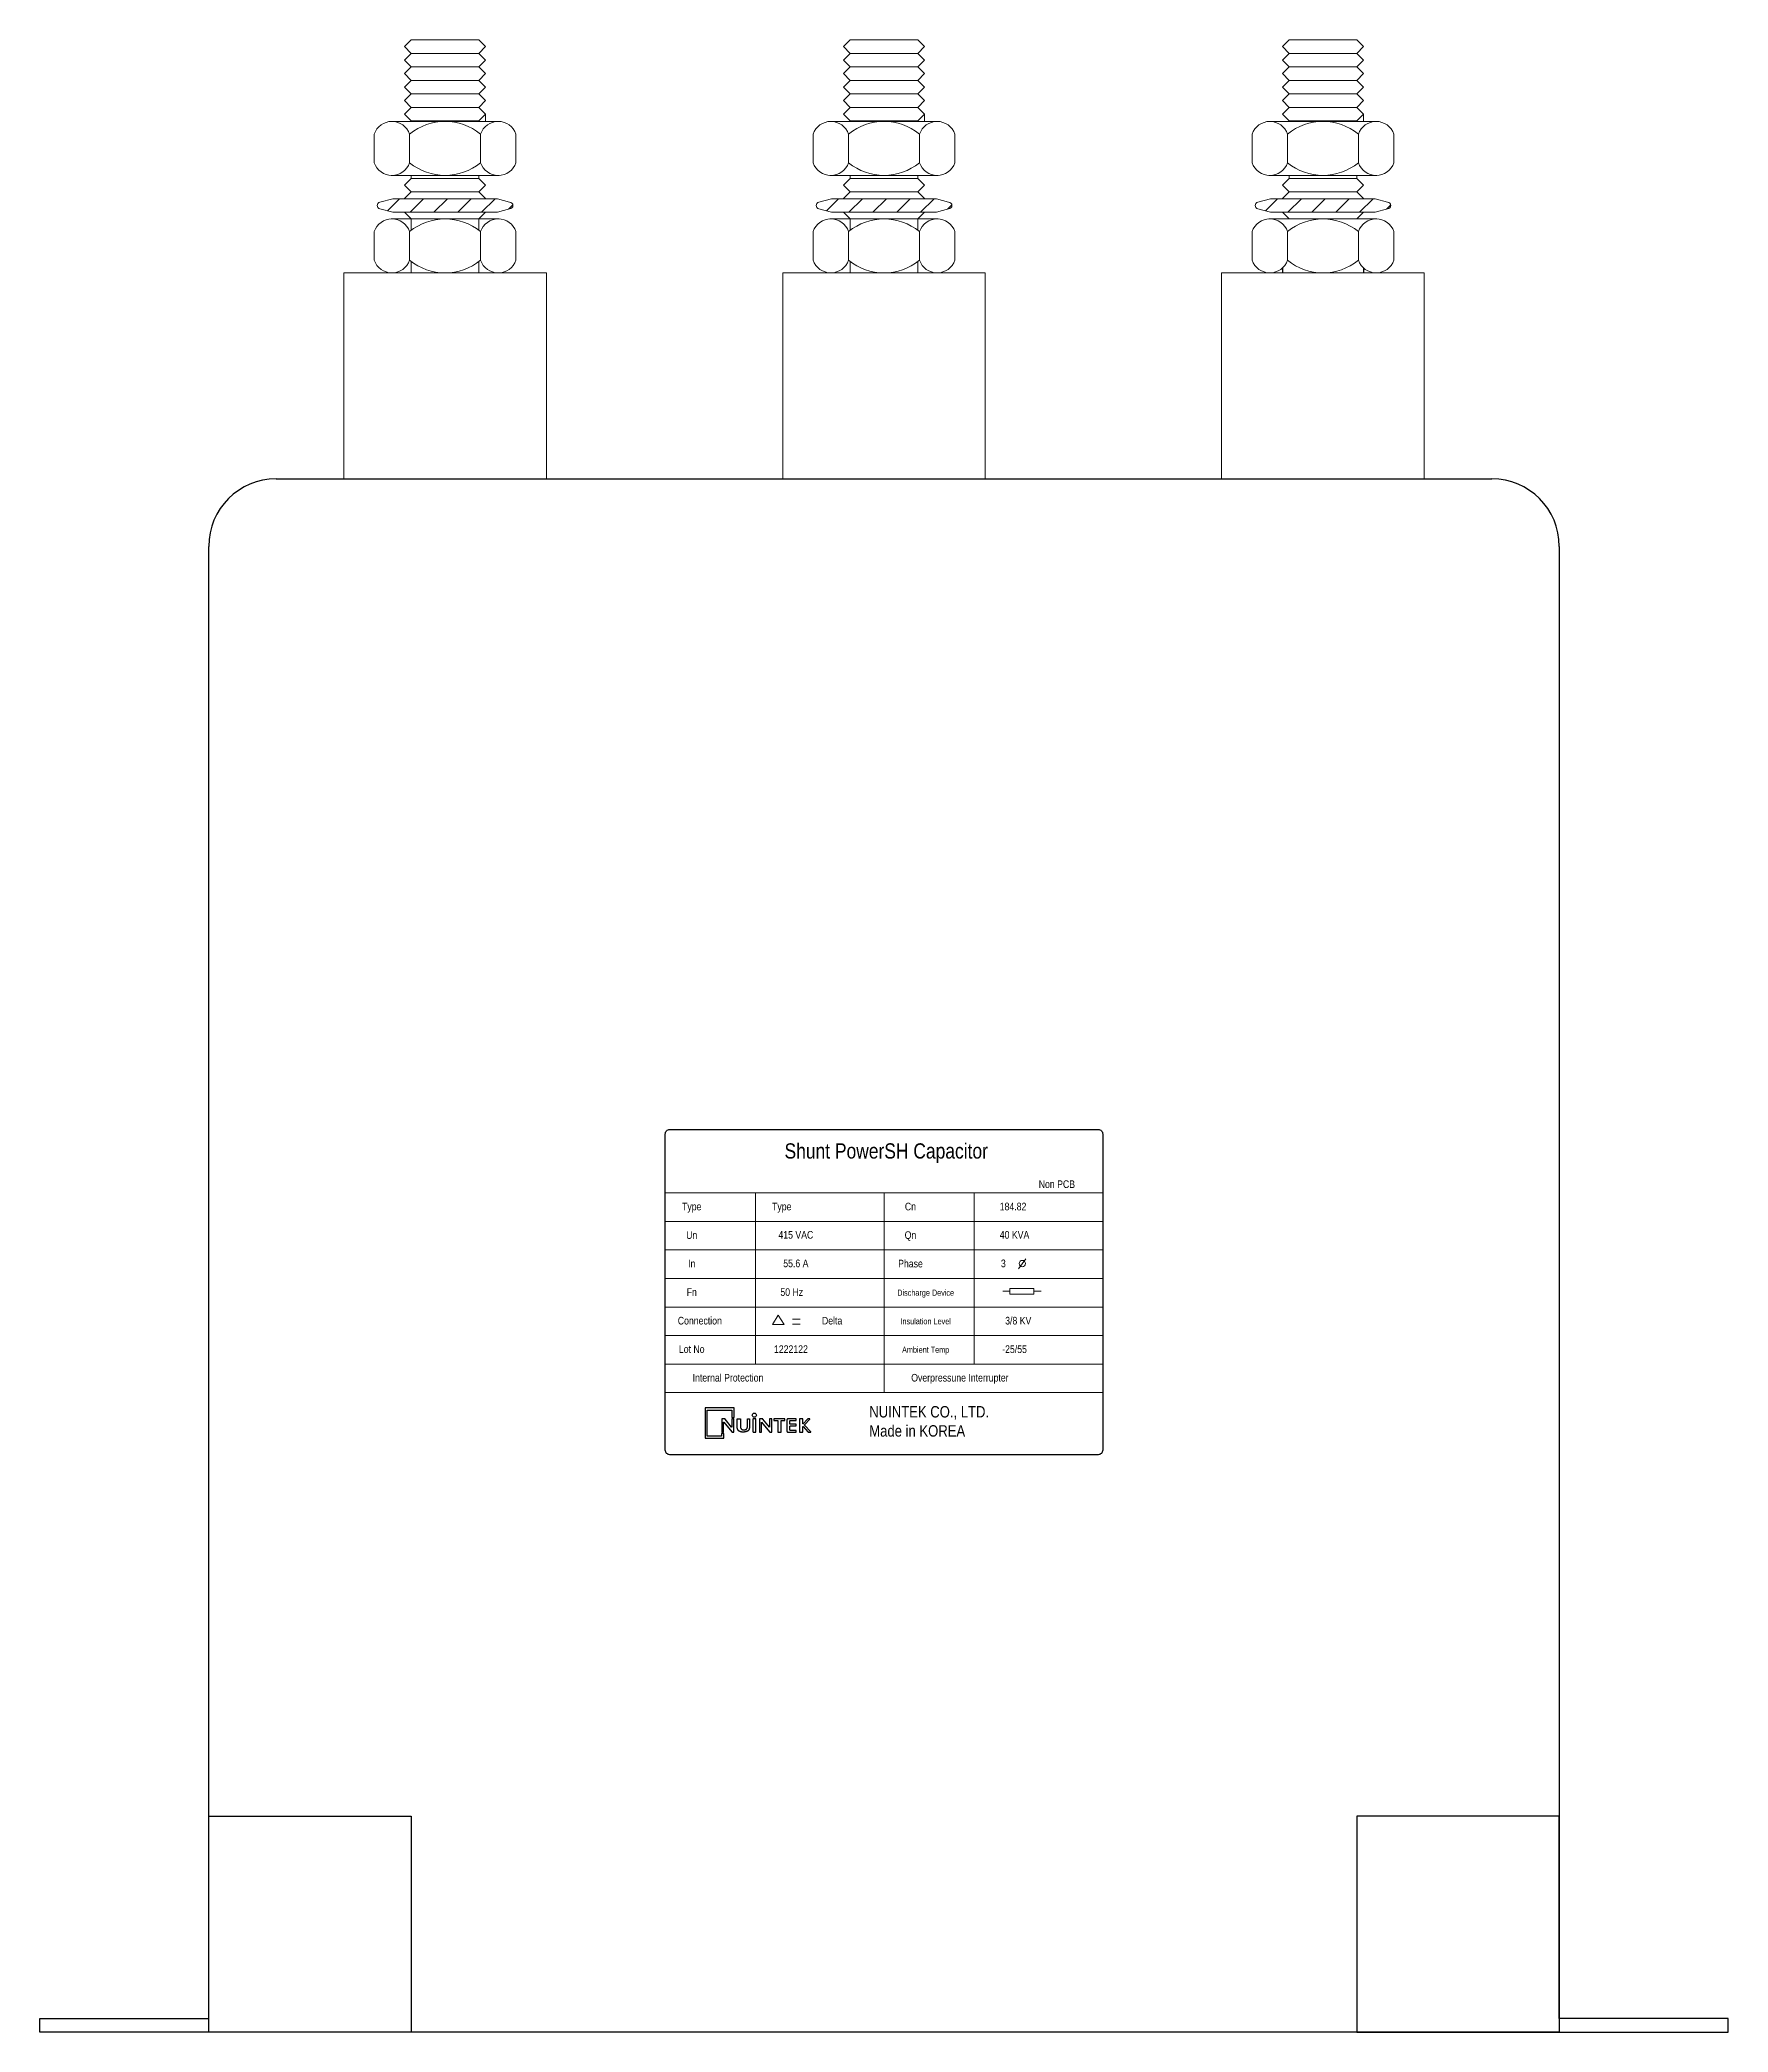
# Model space of a CAD drawing. Header units: millimetres. Extents: x 0 to 250, y 0 to 295.
import ezdxf
from ezdxf.enums import TextEntityAlignment as Align

# ---------------------------------------------------------------- set-up
doc = ezdxf.new("R2010")
doc.units = ezdxf.units.MM
doc.layers.add('00', color=7, linetype='Continuous', lineweight=0)
doc.styles.add('Helvetica-Narrow', font='txt')

# ---------------------------------------------------------------- blocks, each defined once
blk = doc.blocks.new('Nuintek')
at = {"color": 150}
blk.add_lwpolyline([(1.82, 2.33), (1.82, 3.83), (-2.8, 3.83), (-2.8, 3.83), (-2.8, -0.99), (0.18, -0.99), (0.18, -0.23), (-0.18, -0.23), (-0.18, -0.63), (-2.44, -0.63), (-2.44, 3.47), (1.45, 3.47), (1.45, 2.33)], close=True, dxfattribs=at)
for points in [[(-0.11, 0), (0.11, 0, 0.414214), (0.15, 0.04), (0.15, 1.58, -0.70472), (0.17, 1.59), (1.45, 0.03, 0.224867), (1.51, 0), (1.75, 0, 0.414214), (1.79, 0.04), (1.79, 2.07, 0.414214), (1.75, 2.11), (1.49, 2.11, 0.414214), (1.45, 2.07), (1.45, 0.81, -0.706602), (1.43, 0.8), (0.4, 2.08, 0.226187), (0.34, 2.11), (-0.11, 2.11, 0.414214), (-0.15, 2.07), (-0.15, 0.04, 0.414214)], [(4.82, 2.07), (4.82, 0.04, 0.414214), (4.86, 0), (5.23, 0, 0.414214), (5.27, 0.04), (5.27, 2.07, 0.414214), (5.23, 2.11), (4.86, 2.11, 0.414214)], [(5.89, 0), (6.12, 0, 0.414214), (6.16, 0.04), (6.16, 1.58, -0.70472), (6.18, 1.59), (7.45, 0.03, 0.224867), (7.52, 0), (7.76, 0, 0.414214), (7.8, 0.04), (7.8, 2.07, 0.414214), (7.76, 2.11), (7.5, 2.11, 0.414214), (7.46, 2.07), (7.46, 0.81, -0.706602), (7.44, 0.8), (6.4, 2.08, 0.226187), (6.34, 2.11), (5.89, 2.11, 0.414214), (5.85, 2.07), (5.85, 0.04, 0.414214)], [(9.86, 2.11), (8.15, 2.11, 0.414214), (8.11, 2.07), (8.11, 1.89, 0.414214), (8.15, 1.85), (8.74, 1.85, -0.414214), (8.78, 1.81), (8.78, 0.04, 0.414214), (8.82, 0), (9.26, 0, 0.414214), (9.3, 0.04), (9.3, 1.81, -0.414214), (9.34, 1.85), (9.86, 1.85, 0.414214), (9.9, 1.89), (9.9, 2.07, 0.414214)], [(11.68, 2.11), (10.37, 2.11, 0.414214), (10.22, 1.96), (10.22, 0.15, 0.414214), (10.37, 0), (11.68, 0), (11.68, 0.26), (10.74, 0.26, -0.414214), (10.7, 0.3), (10.7, 0.94, -0.414214), (10.74, 0.98), (11.66, 0.98), (11.66, 1.24), (10.74, 1.24, -0.414214), (10.7, 1.28), (10.7, 1.81, -0.414214), (10.74, 1.85), (11.68, 1.85)], [(13.02, 1.14), (13.86, 2.07, 0.650559), (13.85, 2.11), (13.58, 2.11, 0.208632), (13.47, 2.06), (12.77, 1.31, -0.681762), (12.75, 1.31), (12.75, 2.07, 0.414214), (12.71, 2.11), (12.23, 2.11, 0.414214), (12.19, 2.07), (12.19, 0.04, 0.414214), (12.23, 0), (12.71, 0, 0.414214), (12.75, 0.04), (12.75, 0.88, -0.687152), (12.77, 0.89), (13.52, 0.05, 0.212465), (13.64, 0), (13.99, 0, 0.656311), (14.01, 0.04), (13.02, 1.09, -0.390361)]]:
    blk.add_lwpolyline(points, format="xyb", close=True, dxfattribs=at)
blk.add_circle((5.04, 2.69), 0.326, dxfattribs=at)
blk.add_rational_spline([(2.31, 0.85), (2.31, 0.53), (2.41, 0.3), (2.61, 0.16), (2.75, 0.05), (2.95, 0), (3.2, 0), (3.44, 0), (3.82, 0.05), (3.97, 0.16), (4.17, 0.3), (4.27, 0.53), (4.27, 0.85), (4.27, 1.26), (4.27, 1.66), (4.27, 2.07), (4.27, 2.09), (4.25, 2.11), (4.23, 2.11), (4.14, 2.11), (4.06, 2.11), (3.97, 2.11), (3.95, 2.11), (3.93, 2.09), (3.93, 2.07), (3.93, 1.66), (3.93, 1.25), (3.93, 0.83), (3.93, 0.69), (3.88, 0.57), (3.78, 0.48), (3.68, 0.4), (3.54, 0.36), (3.38, 0.36), (3.21, 0.36), (3.08, 0.4), (2.98, 0.48), (2.88, 0.57), (2.83, 0.69), (2.83, 0.83), (2.83, 1.25), (2.83, 1.66), (2.83, 2.07), (2.83, 2.08), (2.83, 2.09), (2.82, 2.1), (2.81, 2.11), (2.8, 2.11), (2.79, 2.11), (2.64, 2.11), (2.5, 2.11), (2.35, 2.11), (2.34, 2.11), (2.33, 2.11), (2.32, 2.1), (2.31, 2.09), (2.31, 2.08), (2.31, 2.07), (2.31, 1.66), (2.31, 1.26), (2.31, 0.85)], [1, 1, 1, 1, 1, 1, 1, 1, 1, 1, 1, 1, 1, 1, 1, 1, 0.804737854124, 0.804737854124, 1, 1, 1, 1, 0.804737854124, 0.804737854124, 1, 1, 1, 1, 1, 1, 1, 1, 1, 1, 1, 1, 1, 1, 1, 1, 1, 1, 1, 0.949253021674, 0.949253021674, 1, 0.949253021674, 0.949253021674, 1, 1, 1, 1, 0.949253021674, 0.949253021674, 1, 0.949253021674, 0.949253021674, 1, 1, 1, 1], degree=3, knots=[0, 0, 0, 0, 1, 1, 1, 2, 2, 2, 3, 3, 3, 4, 4, 4, 5, 5, 5, 6.570796, 6.570796, 6.570796, 7.570796, 7.570796, 7.570796, 9.141593, 9.141593, 9.141593, 10.141593, 10.141593, 10.141593, 11.141593, 11.141593, 11.141593, 12.141593, 12.141593, 12.141593, 13.141593, 13.141593, 13.141593, 14.141593, 14.141593, 14.141593, 15.141593, 15.141593, 15.141593, 15.926991, 15.926991, 15.926991, 16.712389, 16.712389, 16.712389, 17.712389, 17.712389, 17.712389, 18.497787, 18.497787, 18.497787, 19.283185, 19.283185, 19.283185, 20.283185, 20.283185, 20.283185, 20.283185], dxfattribs=at)
blk = doc.blocks.new('*U464')
at = {"lineweight": 5}
h = blk.add_hatch(dxfattribs=at)
h.set_pattern_fill('ANSI31', color=74, scale=20, style=0)
h.set_pattern_definition([(45, (-1139.0405, -878.4218), (-1.767767, 1.767767), [])])
h.paths.add_polyline_path([(-55.44, 98.31), (-57.25, 98.81), (-59.5, 98.81), (-72.75, 98.81), (-74.7, 98.29, 0.727937), (-74.7, 97.34), (-72.75, 96.81), (-70.5, 96.81), (-57.25, 96.81), (-55.44, 97.31, 1)])
h = blk.add_hatch(dxfattribs=at)
h.set_pattern_fill('ANSI31', color=74, scale=20, style=0)
h.set_pattern_definition([(45, (-1074.0405, -878.4218), (-1.767767, 1.767767), [])])
h.paths.add_polyline_path([(9.56, 98.31), (7.75, 98.81), (5.5, 98.81), (-7.75, 98.81), (-9.7, 98.29, 0.727937), (-9.7, 97.34), (-7.75, 96.81), (-5.5, 96.81), (7.75, 96.81), (9.56, 97.31, 1)])
h = blk.add_hatch(dxfattribs=at)
h.set_pattern_fill('ANSI31', color=74, scale=20, style=0)
h.set_pattern_definition([(45, (-1009.0405, -878.4218), (-1.767767, 1.767767), [])])
h.paths.add_polyline_path([(74.56, 98.31), (72.75, 98.81), (70.5, 98.81), (57.25, 98.81), (55.3, 98.29, 0.727937), (55.3, 97.34), (57.25, 96.81), (59.5, 96.81), (72.75, 96.81), (74.56, 97.31, 1)])
at = {"color": 74, "lineweight": 5}
for p, q in [((-70, 120.34), (-71, 121.34)), ((-60, 120.34), (-59, 121.34)), ((-5, 120.34), (-6, 121.34)), ((5, 120.34), (6, 121.34)), ((60, 120.34), (59, 121.34)), ((70, 120.34), (71, 121.34)), ((-70, 118.34), (-71, 119.34)), ((-60, 120.34), (-70, 120.34)), ((-60, 118.34), (-70, 118.34)), ((-60, 118.34), (-59, 119.34)), ((-5, 118.34), (-6, 119.34)), ((5, 120.34), (-5, 120.34)), ((5, 118.34), (-5, 118.34)), ((5, 118.34), (6, 119.34)), ((60, 118.34), (59, 119.34)), ((70, 120.34), (60, 120.34)), ((70, 118.34), (60, 118.34)), ((70, 118.34), (71, 119.34)), ((-70, 116.34), (-71, 117.34)), ((-70, 116.34), (-71, 117.34)), ((-70, 114.34), (-71, 115.34)), ((-70, 114.34), (-71, 115.34)), ((-60, 116.34), (-70, 116.34)), ((-60, 116.34), (-70, 116.34)), ((-60, 116.34), (-59, 117.34)), ((-60, 116.34), (-59, 117.34)), ((-60, 114.34), (-59, 115.34)), ((-60, 114.34), (-59, 115.34)), ((-5, 116.34), (-6, 117.34)), ((-5, 116.34), (-6, 117.34)), ((-5, 114.34), (-6, 115.34)), ((-5, 114.34), (-6, 115.34)), ((5, 116.34), (-5, 116.34)), ((5, 116.34), (-5, 116.34)), ((5, 116.34), (6, 117.34)), ((5, 116.34), (6, 117.34)), ((5, 114.34), (6, 115.34)), ((5, 114.34), (6, 115.34)), ((60, 116.34), (59, 117.34)), ((60, 116.34), (59, 117.34)), ((60, 114.34), (59, 115.34)), ((60, 114.34), (59, 115.34)), ((70, 116.34), (60, 116.34)), ((70, 116.34), (60, 116.34)), ((70, 116.34), (71, 117.34)), ((70, 116.34), (71, 117.34)), ((70, 114.34), (71, 115.34)), ((70, 114.34), (71, 115.34)), ((-70, 112.34), (-71, 113.34)), ((-60, 114.34), (-70, 114.34)), ((-60, 114.34), (-70, 114.34)), ((-60, 112.34), (-70, 112.34)), ((-60, 112.34), (-59, 113.34)), ((-5, 112.34), (-6, 113.34)), ((5, 114.34), (-5, 114.34)), ((5, 114.34), (-5, 114.34)), ((5, 112.34), (-5, 112.34)), ((5, 112.34), (6, 113.34)), ((60, 112.34), (59, 113.34)), ((70, 114.34), (60, 114.34)), ((70, 114.34), (60, 114.34)), ((70, 112.34), (60, 112.34)), ((70, 112.34), (71, 113.34)), ((-70, 110.34), (-71, 111.34)), ((-60, 110.34), (-70, 110.34)), ((-60, 110.34), (-59, 111.34)), ((-5, 110.34), (-6, 111.34)), ((5, 110.34), (-5, 110.34)), ((5, 110.34), (6, 111.34)), ((60, 110.34), (59, 111.34)), ((70, 110.34), (60, 110.34)), ((70, 110.34), (71, 111.34)), ((-70, 99.83), (-71, 100.83)), ((-70, 101.83), (-70, 102.26)), ((-60, 101.83), (-70, 101.83)), ((-60, 101.83), (-60, 102.26)), ((-60, 99.83), (-59, 100.83)), ((-5, 99.83), (-6, 100.83)), ((-5, 101.83), (-5, 102.26)), ((5, 101.83), (-5, 101.83)), ((5, 101.83), (5, 102.26)), ((5, 99.83), (6, 100.83)), ((60, 99.83), (59, 100.83)), ((60, 101.83), (60, 102.26)), ((70, 101.83), (60, 101.83)), ((70, 101.83), (70, 102.26)), ((70, 99.83), (71, 100.83)), ((-72.75, 98.81), (-74.65, 98.3)), ((-72.75, 98.81), (-70.5, 98.81)), ((-72.75, 98.81), (-57.25, 98.81)), ((-70.99, 98.81), (-71, 98.83)), ((-70.99, 98.81), (-71, 98.83)), ((-60, 99.83), (-70, 99.83)), ((-57.25, 98.81), (-59.5, 98.81)), ((-59.01, 98.81), (-59, 98.83)), ((-59.01, 98.81), (-59, 98.83)), ((-55.44, 98.31), (-57.25, 98.81)), ((-7.75, 98.81), (-9.65, 98.3)), ((-7.75, 98.81), (7.75, 98.81)), ((-7.75, 98.81), (-5.5, 98.81)), ((-5.99, 98.81), (-6, 98.83)), ((-5.99, 98.81), (-6, 98.83)), ((5, 99.83), (-5, 99.83)), ((7.75, 98.81), (5.5, 98.81)), ((5.99, 98.81), (6, 98.83)), ((5.99, 98.81), (6, 98.83)), ((9.56, 98.31), (7.75, 98.81)), ((57.25, 98.81), (55.35, 98.3)), ((57.25, 98.81), (59.5, 98.81)), ((57.25, 98.81), (72.75, 98.81)), ((59.01, 98.81), (59, 98.83)), ((59.01, 98.81), (59, 98.83)), ((70, 99.83), (60, 99.83)), ((72.75, 98.81), (70.5, 98.81)), ((70.99, 98.81), (71, 98.83)), ((70.99, 98.81), (71, 98.83)), ((74.56, 98.31), (72.75, 98.81)), ((-72.75, 96.81), (-74.65, 97.32)), ((-70.5, 96.81), (-72.75, 96.81)), ((-57.25, 96.81), (-72.75, 96.81)), ((-70, 95.83), (-71, 96.83)), ((-70, 95.83), (-70, 94.15)), ((-60, 95.83), (-70, 95.83)), ((-60, 95.83), (-70, 95.83)), ((-60, 95.83), (-59, 96.83)), ((-60, 95.83), (-59, 96.83)), ((-60, 95.83), (-60, 94.15)), ((-57.25, 96.81), (-59.5, 96.81)), ((-55.44, 97.31), (-57.25, 96.81)), ((-7.75, 96.81), (-9.65, 97.32)), ((7.75, 96.81), (-7.75, 96.81)), ((-5.5, 96.81), (-7.75, 96.81)), ((-5, 95.83), (-6, 96.83)), ((-5, 95.83), (-5, 94.15)), ((5, 95.83), (-5, 95.83)), ((5, 95.83), (-5, 95.83)), ((5, 95.83), (6, 96.83)), ((5, 95.83), (6, 96.83)), ((5, 95.83), (5, 94.15)), ((7.75, 96.81), (5.5, 96.81)), ((9.56, 97.31), (7.75, 96.81)), ((57.25, 96.81), (55.35, 97.32)), ((59.5, 96.81), (57.25, 96.81)), ((72.75, 96.81), (57.25, 96.81)), ((60, 95.83), (59, 96.83)), ((70, 95.83), (60, 95.83)), ((70, 95.83), (60, 95.83)), ((70, 95.83), (71, 96.83)), ((70, 95.83), (71, 96.83)), ((72.75, 96.81), (70.5, 96.81)), ((74.56, 97.31), (72.75, 96.81)), ((-75.5, 89.7), (-75.5, 93.95)), ((-54.5, 89.7), (-54.5, 93.95)), ((-10.5, 89.7), (-10.5, 93.95)), ((10.5, 89.7), (10.5, 93.95)), ((54.5, 89.7), (54.5, 93.95)), ((75.5, 89.7), (75.5, 93.95)), ((-70, 89.51), (-70, 87.83)), ((-60, 89.51), (-60, 87.83)), ((-5, 89.51), (-5, 87.83)), ((5, 89.51), (5, 87.83)), ((-50, 87.83), (-80, 87.83)), ((-80, 87.83), (-80, 57.34)), ((-50, 57.34), (-50, 87.83)), ((-50, 57.34), (-50, 85.83)), ((15, 87.83), (-15, 87.83)), ((-15, 87.83), (-15, 57.34)), ((-15, 87.83), (-15, 57.34)), ((-15, 87.83), (-15, 57.34)), ((15, 57.34), (15, 87.83)), ((15, 57.34), (15, 87.83)), ((15, 57.34), (15, 87.83)), ((15, 57.34), (15, 85.83)), ((15, 57.34), (15, 85.83)), ((15, 57.34), (15, 85.83)), ((80, 87.83), (50, 87.83)), ((50, 87.83), (50, 57.34)), ((50, 87.83), (50, 57.34)), ((50, 87.83), (50, 57.34)), ((80, 57.34), (80, 87.83)), ((80, 57.34), (80, 87.83)), ((80, 57.34), (80, 87.83)), ((80, 57.34), (80, 85.83)), ((80, 57.34), (80, 85.83)), ((80, 57.34), (80, 85.83)), ((-65, 57.34), (-50, 57.34)), ((0, 57.34), (15, 57.34)), ((0, 57.34), (15, 57.34)), ((0, 57.34), (15, 57.34)), ((65, 57.34), (80, 57.34)), ((65, 57.34), (80, 57.34)), ((65, 57.34), (80, 57.34)), ((0, -38.98), (13.2, -38.98)), ((0, -38.98), (13.2, -38.98)), ((0, -38.98), (13.2, -38.98))]:
    blk.add_line(p, q, dxfattribs=at)
at = {"color": 74}
for p, q in [((59, 88.55), (59, 87.83)), ((71.01, 88.54), (71.01, 87.83)), ((-90, 57.34), (90, 57.34)), ((-90, 57.34), (90, 57.34)), ((-100, -172.66), (-100, 47.34)), ((100, 47.34), (100, -172.66)), ((100, -172.66), (-100, -172.66))]:
    blk.add_line(p, q, dxfattribs=at)
at = {"lineweight": 9}
for p, q in [((-32.38, -48.39), (32.38, -48.39)), ((-19.05, -48.39), (-19.05, -73.73)), ((0, -48.39), (0, -77.96)), ((13.33, -48.39), (13.33, -73.73)), ((-32.38, -52.61), (32.38, -52.61)), ((-32.38, -56.84), (32.38, -56.84)), ((19.91, -59.62), (21.02, -58.14)), ((-32.38, -61.06), (32.38, -61.06)), ((18.65, -62.96), (17.59, -62.96)), ((22.19, -62.96), (23.25, -62.96)), ((-32.38, -65.29), (32.38, -65.29)), ((-13.56, -67.1), (-12.43, -67.1)), ((-13.56, -67.82), (-12.43, -67.82)), ((-32.38, -69.51), (32.38, -69.51)), ((-32.38, -73.73), (32.38, -73.73)), ((-32.38, -77.96), (32.38, -77.96))]:
    blk.add_line(p, q, dxfattribs=at)
at = {"color": 150}
blk.add_lwpolyline([(-31.71, -38.98), (31.71, -38.98, -0.414214), (32.38, -39.66), (32.38, -86.49, -0.414214), (31.71, -87.16), (-31.71, -87.16, -0.414214), (-32.38, -86.49), (-32.38, -39.66, -0.414214)], format="xyb", close=True, dxfattribs=at)
at = {"lineweight": 9}
blk.add_lwpolyline([(18.65, -63.38), (22.19, -63.38), (22.19, -62.53), (18.65, -62.53)], close=True, dxfattribs=at)
blk.add_lwpolyline([(-16.5, -67.87), (-14.78, -67.87), (-15.69, -66.51), (-16.5, -67.87)], dxfattribs=at)
at = {"color": 74}
for points in [[(-70, -140.66), (-70, -172.66), (-125, -172.66), (-125, -170.66), (-100, -170.66), (-100, -140.66), (-70, -140.66)], [(70, -140.66), (70, -172.66), (125, -172.66), (125, -170.66), (100, -170.66), (100, -140.66), (70, -140.66)]]:
    blk.add_lwpolyline(points, dxfattribs=at)
at = {"lineweight": 9}
blk.add_circle((20.49, -58.86), 0.475, dxfattribs=at)
at = {"color": 74, "lineweight": 5}
for centre, start, end in [((-74.54, 97.81), 102.246, 257.754), ((-55.44, 97.81), 270, 90), ((-9.54, 97.81), 102.246, 257.754), ((9.56, 97.81), 270, 90), ((55.46, 97.81), 102.246, 257.754), ((74.56, 97.81), 270, 90)]:
    blk.add_arc(centre, 0.5, start, end, dxfattribs=at)
at = {"color": 74}
for centre, start, end in [((-90, 47.34), 90, 180), ((90, 47.34), 0, 90)]:
    blk.add_arc(centre, 10, start, end, dxfattribs=at)
at = {"layer": '00', "color": 74, "lineweight": 5}
for p, q in [((-71, 121.34), (-70, 122.34)), ((-70, 122.34), (-60, 122.34)), ((-59, 121.34), (-60, 122.34)), ((-6, 121.34), (-5, 122.34)), ((-5, 122.34), (5, 122.34)), ((6, 121.34), (5, 122.34)), ((59, 121.34), (60, 122.34)), ((60, 122.34), (70, 122.34)), ((71, 121.34), (70, 122.34)), ((-71, 119.34), (-70, 120.34)), ((-71, 117.34), (-70, 118.34)), ((-71, 117.34), (-70, 118.34)), ((-70, 120.34), (-60, 120.34)), ((-70, 118.34), (-60, 118.34)), ((-70, 118.34), (-60, 118.34)), ((-59, 119.34), (-60, 120.34)), ((-59, 117.34), (-60, 118.34)), ((-59, 117.34), (-60, 118.34)), ((-6, 119.34), (-5, 120.34)), ((-6, 117.34), (-5, 118.34)), ((-6, 117.34), (-5, 118.34)), ((-5, 120.34), (5, 120.34)), ((-5, 118.34), (5, 118.34)), ((-5, 118.34), (5, 118.34)), ((6, 119.34), (5, 120.34)), ((6, 117.34), (5, 118.34)), ((6, 117.34), (5, 118.34)), ((59, 119.34), (60, 120.34)), ((59, 117.34), (60, 118.34)), ((59, 117.34), (60, 118.34)), ((60, 120.34), (70, 120.34)), ((60, 118.34), (70, 118.34)), ((60, 118.34), (70, 118.34)), ((71, 119.34), (70, 120.34)), ((71, 117.34), (70, 118.34)), ((71, 117.34), (70, 118.34)), ((-71, 115.34), (-70, 116.34)), ((-71, 115.34), (-70, 116.34)), ((-70, 116.34), (-60, 116.34)), ((-70, 116.34), (-60, 116.34)), ((-59, 115.34), (-60, 116.34)), ((-59, 115.34), (-60, 116.34)), ((-6, 115.34), (-5, 116.34)), ((-6, 115.34), (-5, 116.34)), ((-5, 116.34), (5, 116.34)), ((-5, 116.34), (5, 116.34)), ((6, 115.34), (5, 116.34)), ((6, 115.34), (5, 116.34)), ((59, 115.34), (60, 116.34)), ((59, 115.34), (60, 116.34)), ((60, 116.34), (70, 116.34)), ((60, 116.34), (70, 116.34)), ((71, 115.34), (70, 116.34)), ((71, 115.34), (70, 116.34)), ((-71, 113.34), (-70, 114.34)), ((-71, 111.34), (-70, 112.34)), ((-70, 114.34), (-60, 114.34)), ((-70, 112.34), (-60, 112.34)), ((-59, 113.34), (-60, 114.34)), ((-59, 111.34), (-60, 112.34)), ((-6, 113.34), (-5, 114.34)), ((-6, 111.34), (-5, 112.34)), ((-5, 114.34), (5, 114.34)), ((-5, 112.34), (5, 112.34)), ((6, 113.34), (5, 114.34)), ((6, 111.34), (5, 112.34)), ((59, 113.34), (60, 114.34)), ((59, 111.34), (60, 112.34)), ((60, 114.34), (70, 114.34)), ((60, 112.34), (70, 112.34)), ((71, 113.34), (70, 114.34)), ((71, 111.34), (70, 112.34)), ((-57, 110.26), (-73, 110.26)), ((-73, 110.26), (-58.99, 110.26)), ((-59, 110.26), (-59, 111.34)), ((-8, 110.26), (6.01, 110.26)), ((8, 110.26), (-8, 110.26)), ((6, 110.26), (6, 111.34)), ((57, 110.26), (71.01, 110.26)), ((73, 110.26), (57, 110.26)), ((71, 110.26), (71, 111.34)), ((-75.5, 108.39), (-75.5, 104.14)), ((-70.25, 104.14), (-70.25, 108.39)), ((-59.75, 104.14), (-59.75, 108.39)), ((-54.5, 108.39), (-54.5, 104.14)), ((-10.5, 108.39), (-10.5, 104.14)), ((-5.25, 104.14), (-5.25, 108.39)), ((5.25, 104.14), (5.25, 108.39)), ((10.5, 108.39), (10.5, 104.14)), ((54.5, 108.39), (54.5, 104.14)), ((59.75, 104.14), (59.75, 108.39)), ((70.25, 104.14), (70.25, 108.39)), ((75.5, 108.39), (75.5, 104.14)), ((-57, 102.26), (-73, 102.26)), ((-71, 100.83), (-70, 101.83)), ((-70, 101.83), (-60, 101.83)), ((-59, 100.83), (-60, 101.83)), ((8, 102.26), (-8, 102.26)), ((-6, 100.83), (-5, 101.83)), ((-5, 101.83), (5, 101.83)), ((6, 100.83), (5, 101.83)), ((73, 102.26), (57, 102.26)), ((59, 100.83), (60, 101.83)), ((60, 101.83), (70, 101.83)), ((71, 100.83), (70, 101.83)), ((-71, 98.83), (-70, 99.83)), ((-71, 98.83), (-70, 99.83)), ((-70, 99.83), (-60, 99.83)), ((-70, 99.83), (-60, 99.83)), ((-59, 98.83), (-60, 99.83)), ((-59, 98.83), (-60, 99.83)), ((-6, 98.83), (-5, 99.83)), ((-6, 98.83), (-5, 99.83)), ((-5, 99.83), (5, 99.83)), ((-5, 99.83), (5, 99.83)), ((6, 98.83), (5, 99.83)), ((6, 98.83), (5, 99.83)), ((59, 98.83), (60, 99.83)), ((59, 98.83), (60, 99.83)), ((60, 99.83), (70, 99.83)), ((60, 99.83), (70, 99.83)), ((71, 98.83), (70, 99.83)), ((71, 98.83), (70, 99.83)), ((-73, 95.83), (-58.99, 95.83)), ((-57, 95.83), (-73, 95.83)), ((-70, 95.83), (-60, 95.83)), ((8, 95.83), (-8, 95.83)), ((-8, 95.83), (6.01, 95.83)), ((-5, 95.83), (5, 95.83)), ((73, 95.83), (57, 95.83)), ((57, 95.83), (71.01, 95.83)), ((60, 95.83), (70, 95.83)), ((-75.5, 89.7), (-75.5, 93.95)), ((-75.5, 93.95), (-75.5, 89.7)), ((-70.25, 89.7), (-70.25, 93.95)), ((-59.75, 89.7), (-59.75, 93.95)), ((-54.5, 89.7), (-54.5, 93.95)), ((-54.5, 93.95), (-54.5, 89.7)), ((-10.5, 93.95), (-10.5, 89.7)), ((-10.5, 89.7), (-10.5, 93.95)), ((-5.25, 89.7), (-5.25, 93.95)), ((5.25, 89.7), (5.25, 93.95)), ((10.5, 93.95), (10.5, 89.7)), ((10.5, 89.7), (10.5, 93.95)), ((54.5, 93.95), (54.5, 89.7)), ((54.5, 89.7), (54.5, 93.95)), ((59.75, 89.7), (59.75, 93.95)), ((70.25, 89.7), (70.25, 93.95)), ((75.5, 93.95), (75.5, 89.7)), ((75.5, 89.7), (75.5, 93.95)), ((-57, 87.83), (-73, 87.83)), ((-57, 87.83), (-73, 87.83)), ((-71.01, 87.83), (-58.99, 87.83)), ((8, 87.83), (-8, 87.83)), ((8, 87.83), (-8, 87.83)), ((-6.01, 87.83), (6.01, 87.83)), ((73, 87.83), (57, 87.83)), ((73, 87.83), (57, 87.83)), ((58.99, 87.83), (71.01, 87.83))]:
    blk.add_line(p, q, dxfattribs=at)
for centre, radius, start, end in [((-72.87, 107.49), 2.77, 18.8098, 161.1902), ((-65, 101.98), 8.28, 50.6699, 129.3301), ((-57.12, 107.49), 2.77, 18.8098, 161.1902), ((-7.87, 107.49), 2.77, 18.8098, 161.1902), ((0, 101.98), 8.28, 50.6699, 129.3301), ((7.88, 107.49), 2.77, 18.8098, 161.1902), ((57.13, 107.49), 2.77, 18.8098, 161.1902), ((65, 101.98), 8.28, 50.6699, 129.3301), ((72.88, 107.49), 2.77, 18.8098, 161.1902), ((-72.87, 105.03), 2.77, 198.8098, 341.1902), ((-65, 110.55), 8.28, 230.6699, 309.3301), ((-57.12, 105.03), 2.77, 198.8098, 341.1902), ((-7.87, 105.03), 2.77, 198.8098, 341.1902), ((0, 110.55), 8.28, 230.6699, 309.3301), ((7.88, 105.03), 2.77, 198.8098, 341.1902), ((57.13, 105.03), 2.77, 198.8098, 341.1902), ((65, 110.55), 8.28, 230.6699, 309.3301), ((72.88, 105.03), 2.77, 198.8098, 341.1902), ((-72.87, 93.06), 2.77, 18.8098, 161.1902), ((-65, 87.54), 8.28, 50.6699, 129.3301), ((-57.12, 93.06), 2.77, 18.8098, 161.1902), ((-7.87, 93.06), 2.77, 18.8098, 161.1902), ((0, 87.54), 8.28, 50.6699, 129.3301), ((7.88, 93.06), 2.77, 18.8098, 161.1902), ((57.13, 93.06), 2.77, 18.8098, 161.1902), ((65, 87.54), 8.28, 50.6699, 129.3301), ((72.88, 93.06), 2.77, 18.8098, 161.1902), ((-72.87, 90.6), 2.77, 198.8098, 341.1902), ((-72.87, 90.6), 2.77, 198.8098, 341.1902), ((-65, 96.11), 8.28, 230.6699, 309.3301), ((-65, 96.11), 8.28, 230.6699, 309.3301), ((-57.12, 90.6), 2.77, 198.8098, 341.1902), ((-57.12, 90.6), 2.77, 198.8098, 341.1902), ((-7.87, 90.6), 2.77, 198.8098, 341.1902), ((-7.87, 90.6), 2.77, 198.8098, 341.1902), ((0, 96.11), 8.28, 230.6699, 309.3301), ((0, 96.11), 8.28, 230.6699, 309.3301), ((7.88, 90.6), 2.77, 198.8098, 341.1902), ((7.88, 90.6), 2.77, 198.8098, 341.1902), ((57.13, 90.6), 2.77, 198.8098, 341.1902), ((57.13, 90.6), 2.77, 198.8098, 341.1902), ((65, 96.11), 8.28, 230.6699, 309.3301), ((65, 96.11), 8.28, 230.6699, 309.3301), ((72.88, 90.6), 2.77, 198.8098, 341.1902), ((72.88, 90.6), 2.77, 198.8098, 341.1902)]:
    blk.add_arc(centre, radius, start, end, dxfattribs=at)
at = {"xscale": 0.9316960616124561, "yscale": 0.9316960616124561, "zscale": 0.9316960616124561}
blk.add_blockref('Nuintek', (-23.89, -83.81), dxfattribs=at)
at = {"style": 'Helvetica-Narrow'}
for s, height, p in [('Shunt PowerSH Capacitor', 2.2528, (0.33, -42.18)), ('Non PCB', 1.126, (25.6, -47.1)), ('Type', 1.126, (-28.47, -50.41)), ('Type', 1.126, (-15.14, -50.41)), ('Cn', 1.126, (3.92, -50.41)), ('184.82', 1.126, (19.11, -50.41)), ('Un', 1.126, (-28.47, -54.64)), ('Qn', 1.126, (3.92, -54.64)), ('In', 1.126, (-28.47, -58.86)), ('55.6 A', 1.126, (-13.05, -58.83)), ('Phase', 1.126, (3.92, -58.86)), ('3', 1.13, (17.67, -58.83)), ('Fn', 1.126, (-28.47, -63.08)), ('50 Hz', 1.126, (-13.66, -63.08)), ('Discharge Device', 0.9011, (6.17, -63.17)), ('Connection', 1.126, (-27.27, -67.31)), ('Delta', 1.126, (-7.68, -67.31)), ('Insulation Level', 0.9011, (6.17, -67.4)), ('3/8 KV', 1.126, (19.88, -67.31)), ('Lot No', 1.126, (-28.47, -71.53)), ('1222122', 1.126, (-13.78, -71.53)), ('Ambient Temp', 0.9011, (6.17, -71.62)), ('-25/55', 1.126, (19.33, -71.53)), ('Internal Protection', 1.1264, (-23.1, -75.76)), ('Overpressune Interrupter', 1.1264, (11.24, -75.76))]:
    blk.add_text(s, height=height, dxfattribs=at).set_placement(p, align=Align.MIDDLE_CENTER)
at = {"color": 1, "style": 'Helvetica-Narrow'}
for s, p in [('415 VAC', (-13.05, -54.6)), ('40 KVA', (19.33, -54.6))]:
    blk.add_text(s, height=1.126, dxfattribs=at).set_placement(p, align=Align.MIDDLE_CENTER)
at = {"style": 'Helvetica-Narrow'}
for s, p in [('NUINTEK CO., LTD.', (-2.18, -80.8)), ('Made in KOREA', (-2.18, -83.63))]:
    blk.add_text(s, height=1.6896, dxfattribs=at).set_placement(p, align=Align.MIDDLE_LEFT)

msp = doc.modelspace()

# ---------------------------------------------------------------- block references
msp.add_blockref('*U464', (125, 172.66))

doc.saveas('drawing.dxf')
